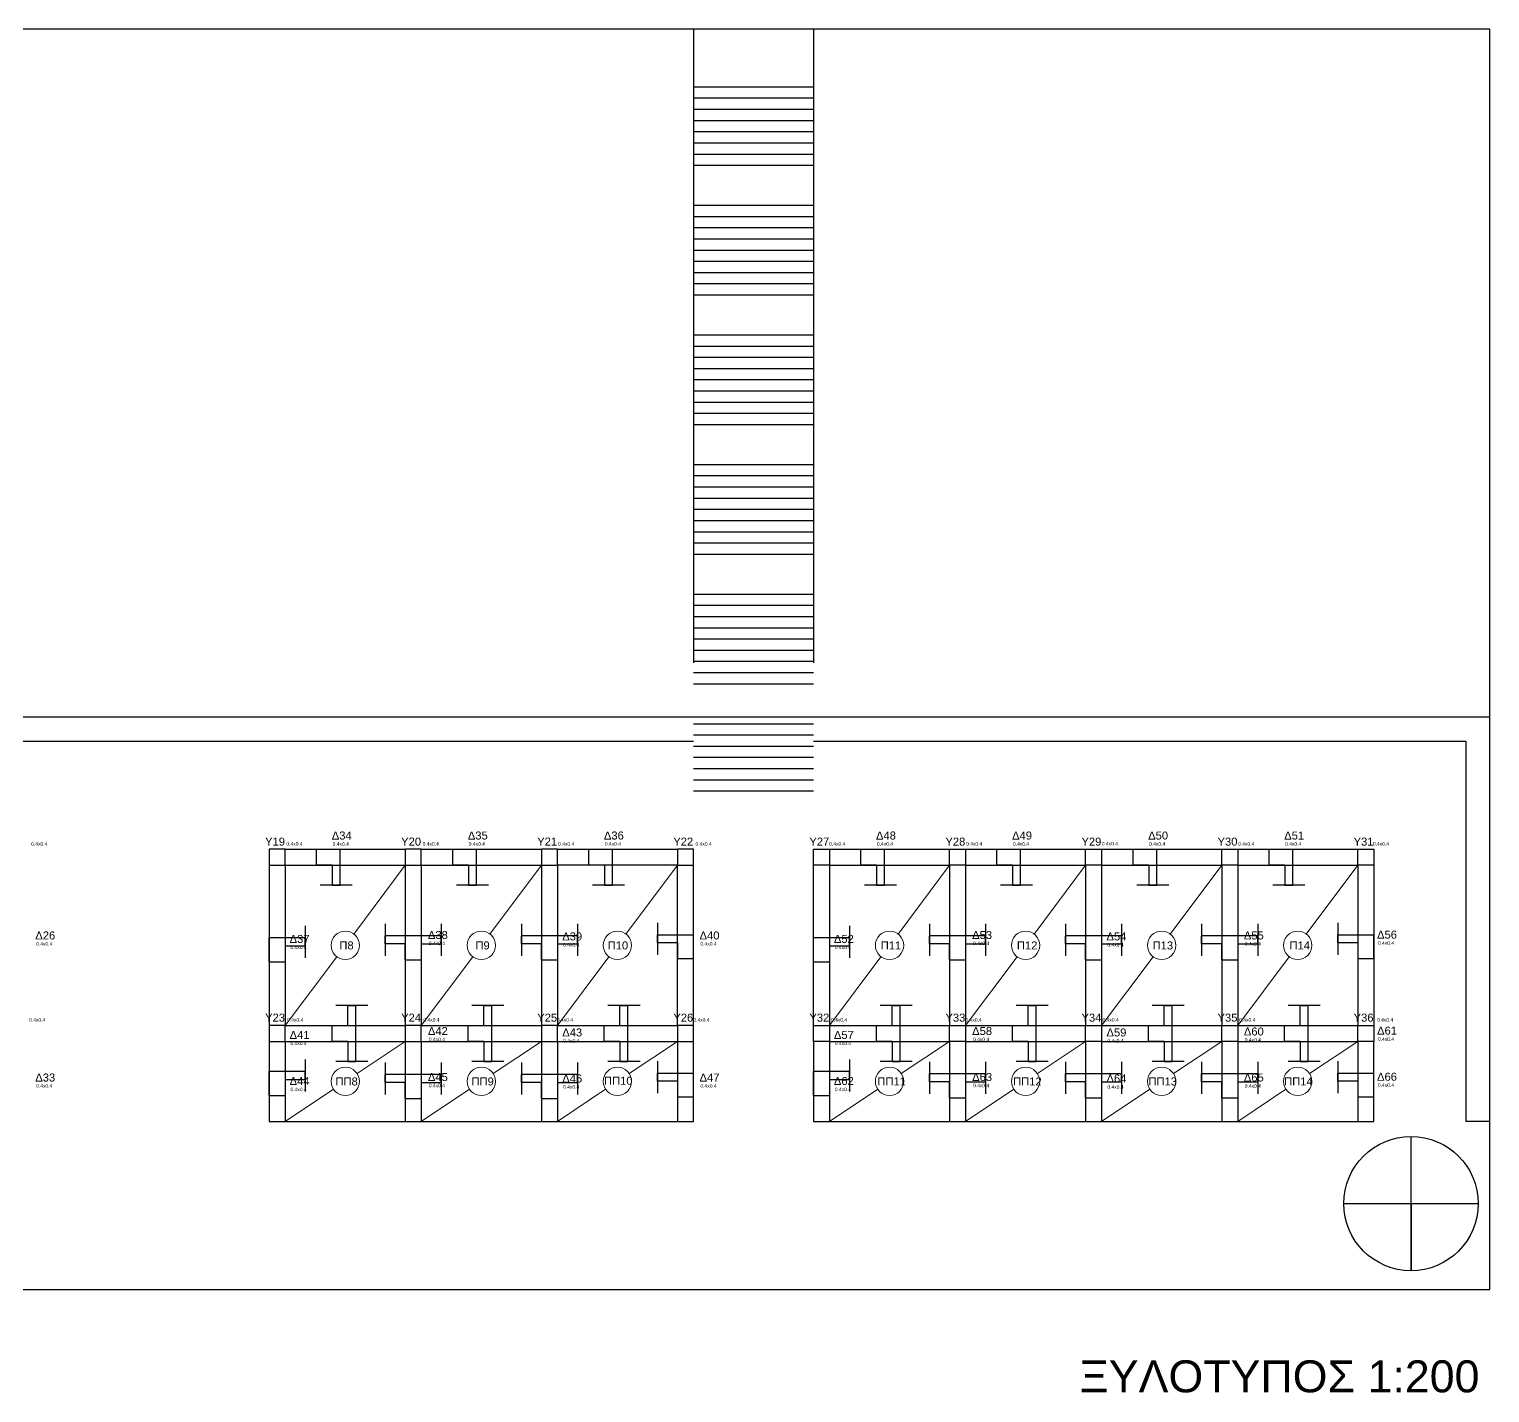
# Model space of a CAD drawing. Header units: millimetres. Extents: x 3409 to 3822, y 896 to 1108.
# Drawn here: x 3711.88 to 3748.38, y 898.09 to 932.17 of the extents above; entities that cross this region are included whole.
import ezdxf

# ---------------------------------------------------------------- set-up
doc = ezdxf.new("R2010")
doc.units = ezdxf.units.MM
for name, color, linetype in [('a-epipla', 8, 'Continuous'), ('A-text', 253, 'Continuous'), ('a-toixoi', 5, 'Continuous'), ('diakekomenes', 9, 'Continuous'), ('edafos', 2, 'Continuous'), ('ypostilwmata', 232, 'Continuous')]:
    doc.layers.add(name, color=color, linetype=linetype)
doc.layers.add('proteinomena iyometra', color=123, linetype='Continuous', lineweight=9)
doc.styles.get("Standard").update_dxf_attribs({"font": 'arial.ttf'})

msp = doc.modelspace()

# ---------------------------------------------------------------- linework, layer by layer
at = {"layer": 'a-epipla'}
for p, q in [((3746.412, 901.135), (3746.412, 904.494)), ((3744.733, 902.815), (3748.092, 902.815))]:
    msp.add_line(p, q, dxfattribs=at)
msp.add_circle((3746.412, 902.815), 1.679, dxfattribs=at)
at = {"layer": 'a-toixoi'}
for p, q in [((3748.38, 904.87), (3748.38, 914.97)), ((3701.28, 914.37), (3728.48, 914.37)), ((3731.48, 914.37), (3747.78, 914.37)), ((3747.78, 914.37), (3747.78, 904.87)), ((3718.28, 911.67), (3721.28, 911.67)), ((3719.056, 911.67), (3719.656, 911.67)), ((3719.056, 911.67), (3719.056, 911.27)), ((3719.656, 910.77), (3719.656, 911.67)), ((3721.68, 911.67), (3724.68, 911.67)), ((3722.456, 911.67), (3723.056, 911.67)), ((3722.456, 911.67), (3722.456, 911.27)), ((3723.056, 910.77), (3723.056, 911.67)), ((3725.08, 911.67), (3728.08, 911.67)), ((3725.856, 911.67), (3726.456, 911.67)), ((3725.856, 911.67), (3725.856, 911.27)), ((3726.456, 910.77), (3726.456, 911.67)), ((3731.88, 911.67), (3734.88, 911.67)), ((3732.656, 911.67), (3733.256, 911.67)), ((3732.656, 911.67), (3732.656, 911.27)), ((3733.256, 910.77), (3733.256, 911.67)), ((3735.28, 911.67), (3738.28, 911.67)), ((3736.056, 911.67), (3736.656, 911.67)), ((3736.056, 911.67), (3736.056, 911.27)), ((3736.656, 910.77), (3736.656, 911.67)), ((3738.68, 911.67), (3741.68, 911.67)), ((3739.456, 911.67), (3740.056, 911.67)), ((3739.456, 911.67), (3739.456, 911.27)), ((3740.056, 910.77), (3740.056, 911.67)), ((3742.08, 911.67), (3745.08, 911.67)), ((3742.856, 911.67), (3743.456, 911.67)), ((3742.856, 911.67), (3742.856, 911.27)), ((3743.456, 910.77), (3743.456, 911.67)), ((3717.88, 911.27), (3717.88, 907.27)), ((3718.28, 911.27), (3718.28, 907.27)), ((3718.28, 911.27), (3721.28, 911.27)), ((3719.456, 911.27), (3719.056, 911.27)), ((3719.456, 911.27), (3719.456, 910.77)), ((3721.28, 911.27), (3721.28, 907.27)), ((3721.68, 911.27), (3724.68, 911.27)), ((3721.68, 911.27), (3721.68, 907.27)), ((3722.856, 911.27), (3722.456, 911.27)), ((3722.856, 911.27), (3722.856, 910.77)), ((3724.68, 911.27), (3724.68, 907.27)), ((3728.08, 911.27), (3725.08, 911.27)), ((3725.08, 911.27), (3725.08, 907.27)), ((3726.256, 911.27), (3725.856, 911.27)), ((3726.256, 911.27), (3726.256, 910.77)), ((3728.08, 907.27), (3728.08, 911.27)), ((3728.48, 907.27), (3728.48, 911.27)), ((3731.48, 907.27), (3731.48, 911.27)), ((3731.88, 911.27), (3734.88, 911.27)), ((3731.88, 911.27), (3731.88, 907.27)), ((3733.056, 911.27), (3732.656, 911.27)), ((3733.056, 911.27), (3733.056, 910.77)), ((3734.88, 911.27), (3734.88, 907.27)), ((3735.28, 911.27), (3735.28, 907.27)), ((3735.28, 911.27), (3738.28, 911.27)), ((3736.456, 911.27), (3736.056, 911.27)), ((3736.456, 911.27), (3736.456, 910.77)), ((3738.28, 911.27), (3738.28, 907.27)), ((3738.68, 911.27), (3738.68, 907.27)), ((3738.68, 911.27), (3741.68, 911.27)), ((3739.856, 911.27), (3739.456, 911.27)), ((3739.856, 911.27), (3739.856, 910.77)), ((3741.68, 911.27), (3741.68, 907.27)), ((3742.08, 911.27), (3742.08, 907.27)), ((3742.08, 911.27), (3745.08, 911.27)), ((3743.256, 911.27), (3742.856, 911.27)), ((3743.256, 911.27), (3743.256, 910.77)), ((3745.08, 911.27), (3745.08, 907.27)), ((3745.48, 911.27), (3745.48, 907.27)), ((3719.456, 910.77), (3719.656, 910.77)), ((3722.856, 910.77), (3723.056, 910.77)), ((3726.256, 910.77), (3726.456, 910.77)), ((3733.056, 910.77), (3733.256, 910.77)), ((3736.456, 910.77), (3736.656, 910.77)), ((3739.856, 910.77), (3740.056, 910.77)), ((3743.256, 910.77), (3743.456, 910.77)), ((3727.58, 909.333), (3727.58, 909.533)), ((3727.58, 909.533), (3728.48, 909.533)), ((3728.48, 908.933), (3728.48, 909.533)), ((3744.58, 909.333), (3744.58, 909.533)), ((3744.58, 909.533), (3745.48, 909.533)), ((3745.48, 908.933), (3745.48, 909.533)), ((3717.88, 908.855), (3717.88, 909.455)), ((3718.78, 909.455), (3717.88, 909.455)), ((3718.28, 909.255), (3718.28, 908.855)), ((3718.28, 909.255), (3718.78, 909.255)), ((3718.78, 909.255), (3718.78, 909.455)), ((3720.78, 909.308), (3720.78, 909.508)), ((3722.18, 909.508), (3720.78, 909.508)), ((3721.28, 909.308), (3720.78, 909.308)), ((3721.28, 908.908), (3721.28, 909.308)), ((3721.68, 909.308), (3721.68, 908.908)), ((3721.68, 909.308), (3722.18, 909.308)), ((3722.18, 909.308), (3722.18, 909.508)), ((3724.18, 909.308), (3724.18, 909.508)), ((3725.58, 909.508), (3724.18, 909.508)), ((3724.68, 909.308), (3724.18, 909.308)), ((3724.68, 908.908), (3724.68, 909.308)), ((3725.08, 909.308), (3725.08, 908.908)), ((3725.08, 909.308), (3725.58, 909.308)), ((3725.58, 909.308), (3725.58, 909.508)), ((3728.08, 909.333), (3727.58, 909.333)), ((3728.08, 909.333), (3728.08, 908.933)), ((3731.48, 908.855), (3731.48, 909.455)), ((3732.38, 909.455), (3731.48, 909.455)), ((3731.88, 909.255), (3731.88, 908.855)), ((3731.88, 909.255), (3732.38, 909.255)), ((3732.38, 909.255), (3732.38, 909.455)), ((3734.38, 909.308), (3734.38, 909.508)), ((3735.78, 909.508), (3734.38, 909.508)), ((3734.88, 909.308), (3734.38, 909.308)), ((3734.88, 908.908), (3734.88, 909.308)), ((3735.28, 909.308), (3735.28, 908.908)), ((3735.28, 909.308), (3735.78, 909.308)), ((3735.78, 909.308), (3735.78, 909.508)), ((3737.78, 909.308), (3737.78, 909.508)), ((3739.18, 909.508), (3737.78, 909.508)), ((3738.28, 909.308), (3737.78, 909.308)), ((3738.28, 908.908), (3738.28, 909.308)), ((3738.68, 909.308), (3738.68, 908.908)), ((3738.68, 909.308), (3739.18, 909.308)), ((3739.18, 909.308), (3739.18, 909.508)), ((3741.18, 909.308), (3741.18, 909.508)), ((3742.58, 909.508), (3741.18, 909.508)), ((3741.68, 909.308), (3741.18, 909.308)), ((3741.68, 908.908), (3741.68, 909.308)), ((3742.08, 909.308), (3742.08, 908.908)), ((3742.08, 909.308), (3742.58, 909.308)), ((3742.58, 909.308), (3742.58, 909.508)), ((3745.08, 909.333), (3744.58, 909.333)), ((3745.08, 909.333), (3745.08, 908.933)), ((3717.88, 908.855), (3718.28, 908.855)), ((3721.28, 908.908), (3721.68, 908.908)), ((3724.68, 908.908), (3725.08, 908.908)), ((3728.48, 908.933), (3728.08, 908.933)), ((3731.48, 908.855), (3731.88, 908.855)), ((3734.88, 908.908), (3735.28, 908.908)), ((3738.28, 908.908), (3738.68, 908.908)), ((3741.68, 908.908), (3742.08, 908.908)), ((3745.48, 908.933), (3745.08, 908.933)), ((3719.845, 907.27), (3719.845, 907.77)), ((3719.845, 907.77), (3720.045, 907.77)), ((3720.045, 906.37), (3720.045, 907.77)), ((3723.245, 907.27), (3723.245, 907.77)), ((3723.245, 907.77), (3723.445, 907.77)), ((3723.445, 906.37), (3723.445, 907.77)), ((3726.645, 907.27), (3726.645, 907.77)), ((3726.645, 907.77), (3726.845, 907.77)), ((3726.845, 906.37), (3726.845, 907.77)), ((3733.445, 907.27), (3733.445, 907.77)), ((3733.445, 907.77), (3733.645, 907.77)), ((3733.645, 906.37), (3733.645, 907.77)), ((3736.845, 907.27), (3736.845, 907.77)), ((3736.845, 907.77), (3737.045, 907.77)), ((3737.045, 906.37), (3737.045, 907.77)), ((3740.245, 907.27), (3740.245, 907.77)), ((3740.245, 907.77), (3740.445, 907.77)), ((3740.445, 906.37), (3740.445, 907.77)), ((3743.645, 907.27), (3743.645, 907.77)), ((3743.645, 907.77), (3743.845, 907.77)), ((3743.845, 906.37), (3743.845, 907.77)), ((3718.28, 907.27), (3721.28, 907.27)), ((3719.445, 907.27), (3719.845, 907.27)), ((3719.445, 907.27), (3719.445, 906.87)), ((3721.68, 907.27), (3724.68, 907.27)), ((3722.845, 907.27), (3723.245, 907.27)), ((3722.845, 907.27), (3722.845, 906.87)), ((3725.08, 907.27), (3728.08, 907.27)), ((3726.245, 907.27), (3726.645, 907.27)), ((3726.245, 907.27), (3726.245, 906.87)), ((3731.88, 907.27), (3734.88, 907.27)), ((3733.045, 907.27), (3733.445, 907.27)), ((3733.045, 907.27), (3733.045, 906.87)), ((3735.28, 907.27), (3738.28, 907.27)), ((3736.445, 907.27), (3736.845, 907.27)), ((3736.445, 907.27), (3736.445, 906.87)), ((3738.68, 907.27), (3741.68, 907.27)), ((3739.845, 907.27), (3740.245, 907.27)), ((3739.845, 907.27), (3739.845, 906.87)), ((3742.08, 907.27), (3745.08, 907.27)), ((3743.245, 907.27), (3743.645, 907.27)), ((3743.245, 907.27), (3743.245, 906.87)), ((3717.88, 906.87), (3717.88, 904.87)), ((3718.28, 906.87), (3718.28, 904.87)), ((3718.28, 906.87), (3721.28, 906.87)), ((3719.845, 906.87), (3719.445, 906.87)), ((3719.845, 906.87), (3719.845, 906.37)), ((3721.28, 906.87), (3721.28, 904.87)), ((3721.68, 906.87), (3724.68, 906.87)), ((3721.68, 906.87), (3721.68, 904.87)), ((3723.245, 906.87), (3722.845, 906.87)), ((3723.245, 906.87), (3723.245, 906.37)), ((3724.68, 906.87), (3724.68, 904.87)), ((3725.08, 906.87), (3728.08, 906.87)), ((3725.08, 906.87), (3725.08, 904.87)), ((3726.645, 906.87), (3726.245, 906.87)), ((3726.645, 906.87), (3726.645, 906.37)), ((3728.08, 906.87), (3728.08, 904.87)), ((3728.48, 904.87), (3728.48, 906.87)), ((3731.48, 906.87), (3731.48, 904.87)), ((3731.88, 906.87), (3731.88, 904.87)), ((3731.88, 906.87), (3734.88, 906.87)), ((3733.445, 906.87), (3733.045, 906.87)), ((3733.445, 906.87), (3733.445, 906.37)), ((3734.88, 906.87), (3734.88, 904.87)), ((3735.28, 906.87), (3735.28, 904.87)), ((3735.28, 906.87), (3738.28, 906.87)), ((3736.845, 906.87), (3736.445, 906.87)), ((3736.845, 906.87), (3736.845, 906.37)), ((3738.28, 906.87), (3738.28, 904.87)), ((3738.68, 906.87), (3738.68, 904.87)), ((3738.68, 906.87), (3741.68, 906.87)), ((3740.245, 906.87), (3739.845, 906.87)), ((3740.245, 906.87), (3740.245, 906.37)), ((3741.68, 906.87), (3741.68, 904.87)), ((3742.08, 906.87), (3745.08, 906.87)), ((3742.08, 906.87), (3742.08, 904.87)), ((3743.645, 906.87), (3743.245, 906.87)), ((3743.645, 906.87), (3743.645, 906.37)), ((3745.08, 906.87), (3745.08, 904.87)), ((3745.48, 904.87), (3745.48, 906.87)), ((3719.845, 906.37), (3720.045, 906.37)), ((3723.245, 906.37), (3723.445, 906.37)), ((3726.645, 906.37), (3726.845, 906.37)), ((3733.445, 906.37), (3733.645, 906.37)), ((3736.845, 906.37), (3737.045, 906.37)), ((3740.245, 906.37), (3740.445, 906.37)), ((3743.645, 906.37), (3743.845, 906.37)), ((3717.88, 905.519), (3717.88, 906.119)), ((3718.78, 906.119), (3717.88, 906.119)), ((3718.28, 905.919), (3718.28, 905.519)), ((3718.28, 905.919), (3718.78, 905.919)), ((3718.78, 905.919), (3718.78, 906.119)), ((3720.78, 905.838), (3720.78, 906.038)), ((3722.18, 906.038), (3720.78, 906.038)), ((3722.18, 905.838), (3722.18, 906.038)), ((3724.18, 905.838), (3724.18, 906.038)), ((3725.58, 906.038), (3724.18, 906.038)), ((3725.58, 905.838), (3725.58, 906.038)), ((3727.58, 905.875), (3727.58, 906.075)), ((3727.58, 906.075), (3728.48, 906.075)), ((3728.08, 905.875), (3727.58, 905.875)), ((3728.08, 905.875), (3728.08, 905.475)), ((3728.48, 905.475), (3728.48, 906.075)), ((3731.48, 905.519), (3731.48, 906.119)), ((3732.38, 906.119), (3731.48, 906.119)), ((3731.88, 905.919), (3731.88, 905.519)), ((3731.88, 905.919), (3732.38, 905.919)), ((3732.38, 905.919), (3732.38, 906.119)), ((3734.38, 905.86), (3734.38, 906.06)), ((3735.78, 906.06), (3734.38, 906.06)), ((3735.78, 905.86), (3735.78, 906.06)), ((3737.78, 905.86), (3737.78, 906.06)), ((3739.18, 906.06), (3737.78, 906.06)), ((3739.18, 905.86), (3739.18, 906.06)), ((3741.18, 905.86), (3741.18, 906.06)), ((3742.58, 906.06), (3741.18, 906.06)), ((3742.58, 905.86), (3742.58, 906.06)), ((3744.58, 905.875), (3744.58, 906.075)), ((3744.58, 906.075), (3745.48, 906.075)), ((3745.08, 905.875), (3744.58, 905.875)), ((3745.08, 905.875), (3745.08, 905.475)), ((3745.48, 905.475), (3745.48, 906.075)), ((3717.88, 905.519), (3718.28, 905.519)), ((3721.28, 905.838), (3720.78, 905.838)), ((3721.28, 905.438), (3721.28, 905.838)), ((3721.68, 905.838), (3721.68, 905.438)), ((3721.68, 905.838), (3722.18, 905.838)), ((3724.68, 905.838), (3724.18, 905.838)), ((3724.68, 905.438), (3724.68, 905.838)), ((3725.08, 905.838), (3725.08, 905.438)), ((3725.08, 905.838), (3725.58, 905.838)), ((3731.48, 905.519), (3731.88, 905.519)), ((3734.88, 905.86), (3734.38, 905.86)), ((3734.88, 905.46), (3734.88, 905.86)), ((3735.28, 905.86), (3735.28, 905.46)), ((3735.28, 905.86), (3735.78, 905.86)), ((3738.28, 905.86), (3737.78, 905.86)), ((3738.28, 905.46), (3738.28, 905.86)), ((3738.68, 905.86), (3738.68, 905.46)), ((3738.68, 905.86), (3739.18, 905.86)), ((3741.68, 905.86), (3741.18, 905.86)), ((3741.68, 905.46), (3741.68, 905.86)), ((3742.08, 905.86), (3742.08, 905.46)), ((3742.08, 905.86), (3742.58, 905.86)), ((3721.28, 905.438), (3721.68, 905.438)), ((3724.68, 905.438), (3725.08, 905.438)), ((3728.48, 905.475), (3728.08, 905.475)), ((3734.88, 905.46), (3735.28, 905.46)), ((3738.28, 905.46), (3738.68, 905.46)), ((3741.68, 905.46), (3742.08, 905.46)), ((3745.48, 905.475), (3745.08, 905.475)), ((3717.88, 904.87), (3718.28, 904.87)), ((3721.28, 904.87), (3721.68, 904.87)), ((3724.68, 904.87), (3725.08, 904.87)), ((3728.08, 904.87), (3728.48, 904.87)), ((3731.48, 904.87), (3731.88, 904.87)), ((3734.88, 904.87), (3735.28, 904.87)), ((3738.28, 904.87), (3738.68, 904.87)), ((3741.68, 904.87), (3742.08, 904.87)), ((3745.08, 904.87), (3745.48, 904.87)), ((3748.38, 904.87), (3747.78, 904.87))]:
    msp.add_line(p, q, dxfattribs=at)
at = {"layer": 'diakekomenes'}
for p, q in [((3728.48, 932.17), (3728.48, 916.33)), ((3731.48, 932.17), (3731.48, 926.83)), ((3728.48, 930.73), (3731.48, 930.73)), ((3728.48, 930.45), (3731.48, 930.45)), ((3728.48, 930.17), (3731.48, 930.17)), ((3728.48, 929.89), (3731.48, 929.89)), ((3728.48, 929.61), (3731.48, 929.61)), ((3728.48, 929.33), (3731.48, 929.33)), ((3728.48, 929.05), (3731.48, 929.05)), ((3728.48, 928.77), (3731.48, 928.77)), ((3728.48, 927.77), (3731.48, 927.77)), ((3728.48, 927.49), (3731.48, 927.49)), ((3728.48, 927.21), (3731.48, 927.21)), ((3728.48, 926.93), (3731.48, 926.93)), ((3731.48, 926.83), (3731.48, 916.33)), ((3728.48, 926.65), (3731.48, 926.65)), ((3728.48, 926.37), (3731.48, 926.37)), ((3728.48, 926.09), (3731.48, 926.09)), ((3728.48, 925.81), (3731.48, 925.81)), ((3728.48, 925.53), (3731.48, 925.53)), ((3728.48, 924.53), (3731.48, 924.53)), ((3728.48, 924.25), (3731.48, 924.25)), ((3728.48, 923.97), (3731.48, 923.97)), ((3728.48, 923.69), (3731.48, 923.69)), ((3728.48, 923.41), (3731.48, 923.41)), ((3728.48, 923.13), (3731.48, 923.13)), ((3728.48, 922.85), (3731.48, 922.85)), ((3728.48, 922.57), (3731.48, 922.57)), ((3728.48, 922.29), (3731.48, 922.29)), ((3728.48, 921.29), (3731.48, 921.29)), ((3728.48, 921.01), (3731.48, 921.01)), ((3728.48, 920.73), (3731.48, 920.73)), ((3728.48, 920.45), (3731.48, 920.45)), ((3728.48, 920.17), (3731.48, 920.17)), ((3728.48, 919.89), (3731.48, 919.89)), ((3728.48, 919.61), (3731.48, 919.61)), ((3728.48, 919.33), (3731.48, 919.33)), ((3728.48, 919.05), (3731.48, 919.05)), ((3728.48, 918.05), (3731.48, 918.05)), ((3728.48, 917.77), (3731.48, 917.77)), ((3728.48, 917.49), (3731.48, 917.49)), ((3728.48, 917.21), (3731.48, 917.21)), ((3728.48, 916.93), (3731.48, 916.93)), ((3728.48, 916.65), (3731.48, 916.65)), ((3728.48, 916.37), (3731.48, 916.37)), ((3728.48, 916.09), (3731.48, 916.09)), ((3728.48, 915.81), (3731.48, 915.81)), ((3728.48, 914.81), (3731.48, 914.81)), ((3728.48, 914.53), (3731.48, 914.53)), ((3728.48, 914.25), (3731.48, 914.25)), ((3728.48, 913.97), (3731.48, 913.97)), ((3728.48, 913.69), (3731.48, 913.69)), ((3728.48, 913.41), (3731.48, 913.41)), ((3728.48, 913.13), (3731.48, 913.13)), ((3719.956, 910.77), (3719.156, 910.77)), ((3723.356, 910.77), (3722.556, 910.77)), ((3726.756, 910.77), (3725.956, 910.77)), ((3733.556, 910.77), (3732.756, 910.77)), ((3736.956, 910.77), (3736.156, 910.77)), ((3740.356, 910.77), (3739.556, 910.77)), ((3743.756, 910.77), (3742.956, 910.77)), ((3718.78, 909.755), (3718.78, 908.955)), ((3720.78, 909.808), (3720.78, 909.008)), ((3722.18, 909.808), (3722.18, 909.008)), ((3724.18, 909.808), (3724.18, 909.008)), ((3725.58, 909.808), (3725.58, 909.008)), ((3727.58, 909.833), (3727.58, 909.033)), ((3732.38, 909.755), (3732.38, 908.955)), ((3734.38, 909.808), (3734.38, 909.008)), ((3735.78, 909.808), (3735.78, 909.008)), ((3737.78, 909.808), (3737.78, 909.008)), ((3739.18, 909.808), (3739.18, 909.008)), ((3741.18, 909.808), (3741.18, 909.008)), ((3742.58, 909.808), (3742.58, 909.008)), ((3744.58, 909.833), (3744.58, 909.033)), ((3720.345, 907.77), (3719.545, 907.77)), ((3723.745, 907.77), (3722.945, 907.77)), ((3727.145, 907.77), (3726.345, 907.77)), ((3733.945, 907.77), (3733.145, 907.77)), ((3737.345, 907.77), (3736.545, 907.77)), ((3740.745, 907.77), (3739.945, 907.77)), ((3744.145, 907.77), (3743.345, 907.77)), ((3718.78, 906.419), (3718.78, 905.619)), ((3720.345, 906.37), (3719.545, 906.37)), ((3720.78, 906.338), (3720.78, 905.538)), ((3722.18, 906.338), (3722.18, 905.538)), ((3723.745, 906.37), (3722.945, 906.37)), ((3724.18, 906.338), (3724.18, 905.538)), ((3725.58, 906.338), (3725.58, 905.538)), ((3727.145, 906.37), (3726.345, 906.37)), ((3727.58, 906.375), (3727.58, 905.575)), ((3732.38, 906.419), (3732.38, 905.619)), ((3733.945, 906.37), (3733.145, 906.37)), ((3734.38, 906.36), (3734.38, 905.56)), ((3735.78, 906.36), (3735.78, 905.56)), ((3737.345, 906.37), (3736.545, 906.37)), ((3737.78, 906.36), (3737.78, 905.56)), ((3739.18, 906.36), (3739.18, 905.56)), ((3740.745, 906.37), (3739.945, 906.37)), ((3741.18, 906.36), (3741.18, 905.56)), ((3742.58, 906.36), (3742.58, 905.56)), ((3744.145, 906.37), (3743.345, 906.37)), ((3744.58, 906.375), (3744.58, 905.575)), ((3717.88, 904.87), (3728.48, 904.87)), ((3731.48, 904.87), (3745.48, 904.87))]:
    msp.add_line(p, q, dxfattribs=at)
at = {"layer": 'edafos'}
for p, q in [((3748.38, 914.97), (3676.63, 914.97)), ((3746.412, 902.815), (3746.412, 901.135)), ((3746.412, 901.135), (3746.412, 902.815)), ((3746.412, 902.815), (3746.412, 901.135)), ((3746.412, 901.135), (3746.412, 902.815))]:
    msp.add_line(p, q, dxfattribs=at)
msp.add_lwpolyline([(3676.63, 900.67), (3748.38, 900.67), (3748.38, 932.17), (3676.63, 932.17)], close=True, dxfattribs=at)
at = {"layer": 'proteinomena iyometra'}
for p, q in [((3719.993, 909.553), (3721.28, 911.27)), ((3723.393, 909.553), (3724.68, 911.27)), ((3726.793, 909.553), (3728.08, 911.27)), ((3733.593, 909.553), (3734.88, 911.27)), ((3736.993, 909.553), (3738.28, 911.27)), ((3740.393, 909.553), (3741.68, 911.27)), ((3743.793, 909.553), (3745.08, 911.27)), ((3718.28, 907.27), (3719.567, 908.986)), ((3721.68, 907.27), (3722.967, 908.986)), ((3725.08, 907.27), (3726.367, 908.986)), ((3731.88, 907.27), (3733.167, 908.986)), ((3735.28, 907.27), (3736.567, 908.986)), ((3738.68, 907.27), (3739.967, 908.986)), ((3742.08, 907.27), (3743.367, 908.986)), ((3720.075, 906.066), (3721.28, 906.87)), ((3723.475, 906.066), (3724.68, 906.87)), ((3726.875, 906.066), (3728.08, 906.87)), ((3733.675, 906.066), (3734.88, 906.87)), ((3737.075, 906.066), (3738.28, 906.87)), ((3740.475, 906.066), (3741.68, 906.87)), ((3743.875, 906.066), (3745.08, 906.87)), ((3718.28, 904.87), (3719.485, 905.673)), ((3721.68, 904.87), (3722.885, 905.673)), ((3725.08, 904.87), (3726.285, 905.673)), ((3731.88, 904.87), (3733.085, 905.673)), ((3735.28, 904.87), (3736.485, 905.673)), ((3738.68, 904.87), (3739.885, 905.673)), ((3742.08, 904.87), (3743.285, 905.673))]:
    msp.add_line(p, q, dxfattribs=at)
for centre in [(3719.78, 909.27), (3723.18, 909.27), (3726.58, 909.27), (3733.38, 909.27), (3736.78, 909.27), (3740.18, 909.27), (3743.58, 909.27), (3719.78, 905.87), (3723.18, 905.87), (3726.58, 905.87), (3733.38, 905.87), (3736.78, 905.87), (3740.18, 905.87), (3743.58, 905.87)]:
    msp.add_circle(centre, 0.354, dxfattribs=at)
at = {"layer": 'ypostilwmata'}
for points in [[(3718.28, 911.67), (3717.88, 911.67), (3717.88, 911.27), (3718.28, 911.27)], [(3721.68, 911.67), (3721.28, 911.67), (3721.28, 911.27), (3721.68, 911.27)], [(3725.08, 911.67), (3724.68, 911.67), (3724.68, 911.27), (3725.08, 911.27)], [(3728.48, 911.67), (3728.08, 911.67), (3728.08, 911.27), (3728.48, 911.27)], [(3731.48, 911.67), (3731.88, 911.67), (3731.88, 911.27), (3731.48, 911.27)], [(3734.88, 911.67), (3735.28, 911.67), (3735.28, 911.27), (3734.88, 911.27)], [(3738.28, 911.67), (3738.68, 911.67), (3738.68, 911.27), (3738.28, 911.27)], [(3741.68, 911.67), (3742.08, 911.67), (3742.08, 911.27), (3741.68, 911.27)], [(3745.08, 911.67), (3745.48, 911.67), (3745.48, 911.27), (3745.08, 911.27)], [(3718.28, 907.27), (3717.88, 907.27), (3717.88, 906.87), (3718.28, 906.87)], [(3721.68, 907.27), (3721.28, 907.27), (3721.28, 906.87), (3721.68, 906.87)], [(3725.08, 907.27), (3724.68, 907.27), (3724.68, 906.87), (3725.08, 906.87)], [(3728.48, 907.27), (3728.08, 907.27), (3728.08, 906.87), (3728.48, 906.87)], [(3731.48, 907.27), (3731.88, 907.27), (3731.88, 906.87), (3731.48, 906.87)], [(3734.88, 907.27), (3735.28, 907.27), (3735.28, 906.87), (3734.88, 906.87)], [(3738.28, 907.27), (3738.68, 907.27), (3738.68, 906.87), (3738.28, 906.87)], [(3741.68, 907.27), (3742.08, 907.27), (3742.08, 906.87), (3741.68, 906.87)], [(3745.08, 907.27), (3745.48, 907.27), (3745.48, 906.87), (3745.08, 906.87)]]:
    msp.add_lwpolyline(points, close=True, dxfattribs=at)

# ---------------------------------------------------------------- texts
at = {"layer": 'a-epipla', "insert": (3738.133, 898.897), "char_height": 0.8, "attachment_point": 1}
msp.add_mtext_dynamic_manual_height_columns('ΞΥΛΟΤΥΠΟΣ 1:200', width=13.87388, gutter_width=12.5, heights=[0], dxfattribs=at)
at = {"layer": 'A-text', "attachment_point": 1}
for s, width, heights, insert, char_height in [('Δ34', 0.72031, [0.364], (3719.443, 912.115), 0.2), ('Δ35', 0.72031, [0.364], (3722.843, 912.115), 0.2), ('Δ36', 0.72031, [0.364], (3726.243, 912.115), 0.2), ('Δ48', 0.72031, [0.364], (3733.043, 912.115), 0.2), ('Δ49', 0.72031, [0.364], (3736.443, 912.115), 0.2), ('Δ50', 0.72031, [0.364], (3739.843, 912.115), 0.2), ('Δ51', 0.72031, [0.364], (3743.243, 912.115), 0.2), ('0.4x0.4', 0.2788, [0.119], (3711.932, 911.852), 0.088), ('Y19', 3.03177, [0], (3717.777, 911.963), 0.2), ('0.4x0.4', 0.2788, [0.119], (3718.309, 911.852), 0.088), ('0.4x0.4', 0.2788, [0.119], (3719.465, 911.849), 0.088), ('Y20', 3.03177, [0], (3721.177, 911.963), 0.2), ('0.4x0.4', 0.2788, [0.119], (3721.714, 911.852), 0.088), ('0.4x0.4', 0.2788, [0.119], (3722.865, 911.849), 0.088), ('Y21', 3.03177, [0], (3724.577, 911.963), 0.2), ('0.4x0.4', 0.2788, [0.119], (3725.1, 911.852), 0.088), ('0.4x0.4', 0.2788, [0.119], (3726.265, 911.849), 0.088), ('Y22', 3.03177, [0], (3727.977, 911.963), 0.2), ('0.4x0.4', 0.2788, [0.119], (3728.532, 911.852), 0.088), ('Y27', 3.03177, [0], (3731.377, 911.963), 0.2), ('0.4x0.4', 0.2788, [0.119], (3731.873, 911.852), 0.088), ('0.4x0.4', 0.2788, [0.119], (3733.065, 911.849), 0.088), ('Y28', 3.03177, [0], (3734.777, 911.963), 0.2), ('0.4x0.4', 0.2788, [0.119], (3735.292, 911.852), 0.088), ('0.4x0.4', 0.2788, [0.119], (3736.465, 911.849), 0.088), ('Y29', 3.03177, [0], (3738.177, 911.963), 0.2), ('0.4x0.4', 0.2788, [0.119], (3738.684, 911.856), 0.088), ('0.4x0.4', 0.2788, [0.119], (3739.865, 911.849), 0.088), ('Y30', 3.03177, [0], (3741.577, 911.963), 0.2), ('0.4x0.4', 0.2788, [0.119], (3742.091, 911.852), 0.088), ('0.4x0.4', 0.2788, [0.119], (3743.265, 911.849), 0.088), ('Y31', 3.03177, [0], (3744.977, 911.963), 0.2), ('0.4x0.4', 0.2788, [0.119], (3745.459, 911.852), 0.088), ('Δ26', 0.72031, [0.364], (3712.034, 909.617), 0.2), ('Δ37', 0.72031, [0.364], (3718.39, 909.53), 0.2), ('Δ38', 0.72031, [0.364], (3721.845, 909.629), 0.2), ('Δ39', 0.72031, [0.364], (3725.202, 909.593), 0.2), ('Δ40', 0.72031, [0.364], (3728.634, 909.617), 0.2), ('Δ52', 0.72031, [0.364], (3731.99, 909.53), 0.2), ('Δ53', 0.72031, [0.364], (3735.445, 909.629), 0.2), ('Δ54', 0.72031, [0.364], (3738.802, 909.593), 0.2), ('Δ55', 0.72031, [0.364], (3742.234, 909.617), 0.2), ('Δ56', 0.72031, [0.364], (3745.563, 909.637), 0.2), ('0.4x0.4', 0.2788, [0.119], (3712.056, 909.351), 0.088), ('0.4x0.4', 0.2788, [0.119], (3718.412, 909.264), 0.088), ('Π8', 0.7636, [0], (3719.632, 909.368), 0.2), ('0.4x0.4', 0.2788, [0.119], (3721.867, 909.363), 0.088), ('Π9', 0.7636, [0], (3723.032, 909.368), 0.2), ('0.4x0.4', 0.2788, [0.119], (3725.224, 909.327), 0.088), ('Π10', 0.7636, [0], (3726.337, 909.368), 0.2), ('0.4x0.4', 0.2788, [0.119], (3728.656, 909.351), 0.088), ('0.4x0.4', 0.2788, [0.119], (3732.012, 909.264), 0.088), ('Π11', 0.7636, [0], (3733.159, 909.368), 0.2), ('0.4x0.4', 0.2788, [0.119], (3735.467, 909.363), 0.088), ('Π12', 0.7636, [0], (3736.563, 909.368), 0.2), ('0.4x0.4', 0.2788, [0.119], (3738.824, 909.327), 0.088), ('Π13', 0.7636, [0], (3739.954, 909.368), 0.2), ('0.4x0.4', 0.2788, [0.119], (3742.256, 909.351), 0.088), ('Π14', 0.7636, [0], (3743.374, 909.368), 0.2), ('0.4x0.4', 0.2788, [0.119], (3745.585, 909.371), 0.088), ('0.4x0.4', 0.2788, [0.119], (3711.88, 907.452), 0.088), ('Y23', 3.03177, [0], (3717.777, 907.563), 0.2), ('0.4x0.4', 0.2788, [0.119], (3718.327, 907.452), 0.088), ('Y24', 3.03177, [0], (3721.177, 907.563), 0.2), ('0.4x0.4', 0.2788, [0.119], (3721.732, 907.452), 0.088), ('Y25', 3.03177, [0], (3724.577, 907.563), 0.2), ('0.4x0.4', 0.2788, [0.119], (3725.067, 907.452), 0.088), ('Y26', 3.03177, [0], (3727.977, 907.563), 0.2), ('0.4x0.4', 0.2788, [0.119], (3728.48, 907.452), 0.088), ('Y32', 3.03177, [0], (3731.377, 907.563), 0.2), ('0.4x0.4', 0.2788, [0.119], (3731.917, 907.452), 0.088), ('Y33', 3.03177, [0], (3734.777, 907.563), 0.2), ('0.4x0.4', 0.2788, [0.119], (3735.28, 907.452), 0.088), ('Y34', 3.03177, [0], (3738.177, 907.563), 0.2), ('0.4x0.4', 0.2788, [0.119], (3738.703, 907.452), 0.088), ('Y35', 3.03177, [0], (3741.577, 907.563), 0.2), ('0.4x0.4', 0.2788, [0.119], (3742.118, 907.452), 0.088), ('Y36', 3.03177, [0], (3744.977, 907.563), 0.2), ('0.4x0.4', 0.2788, [0.119], (3745.562, 907.452), 0.088), ('Δ41', 0.72031, [0.364], (3718.39, 907.13), 0.2), ('Δ42', 0.72031, [0.364], (3721.845, 907.229), 0.2), ('Δ43', 0.72031, [0.364], (3725.202, 907.193), 0.2), ('Δ57', 0.72031, [0.364], (3731.99, 907.13), 0.2), ('Δ58', 0.72031, [0.364], (3735.445, 907.229), 0.2), ('Δ59', 0.72031, [0.364], (3738.802, 907.193), 0.2), ('Δ60', 0.72031, [0.364], (3742.234, 907.217), 0.2), ('Δ61', 0.72031, [0.364], (3745.563, 907.237), 0.2), ('0.4x0.4', 0.2788, [0.119], (3745.585, 906.971), 0.088), ('0.4x0.4', 0.2788, [0.119], (3718.412, 906.864), 0.088), ('0.4x0.4', 0.2788, [0.119], (3721.867, 906.963), 0.088), ('0.4x0.4', 0.2788, [0.119], (3725.224, 906.927), 0.088), ('0.4x0.4', 0.2788, [0.119], (3732.012, 906.864), 0.088), ('0.4x0.4', 0.2788, [0.119], (3735.467, 906.963), 0.088), ('0.4x0.4', 0.2788, [0.119], (3738.824, 906.927), 0.088), ('0.4x0.4', 0.2788, [0.119], (3742.256, 906.951), 0.088), ('Δ33', 0.72031, [0.364], (3712.034, 906.066), 0.2), ('Δ44', 0.72031, [0.364], (3718.39, 905.979), 0.2), ('ΠΠ8', 0.7636, [0], (3719.533, 905.968), 0.2), ('Δ45', 0.72031, [0.364], (3721.845, 906.078), 0.2), ('ΠΠ9', 0.7636, [0], (3722.933, 905.968), 0.2), ('Δ46', 0.72031, [0.364], (3725.202, 906.042), 0.2), ('ΠΠ10', 0.7636, [0], (3726.245, 905.986), 0.2), ('Δ47', 0.72031, [0.364], (3728.634, 906.066), 0.2), ('Δ62', 0.72031, [0.364], (3731.99, 905.979), 0.2), ('ΠΠ11', 0.7636, [0], (3733.075, 905.968), 0.2), ('Δ63', 0.72031, [0.364], (3735.445, 906.078), 0.2), ('ΠΠ12', 0.7636, [0], (3736.468, 905.968), 0.2), ('Δ64', 0.72031, [0.364], (3738.802, 906.042), 0.2), ('ΠΠ13', 0.7636, [0], (3739.849, 905.968), 0.2), ('Δ65', 0.72031, [0.364], (3742.234, 906.066), 0.2), ('ΠΠ14', 0.7636, [0], (3743.241, 905.968), 0.2), ('Δ66', 0.72031, [0.364], (3745.563, 906.086), 0.2), ('0.4x0.4', 0.2788, [0.119], (3712.056, 905.8), 0.088), ('0.4x0.4', 0.2788, [0.119], (3718.412, 905.713), 0.088), ('0.4x0.4', 0.2788, [0.119], (3721.867, 905.812), 0.088), ('0.4x0.4', 0.2788, [0.119], (3725.224, 905.776), 0.088), ('0.4x0.4', 0.2788, [0.119], (3728.656, 905.8), 0.088), ('0.4x0.4', 0.2788, [0.119], (3732.012, 905.713), 0.088), ('0.4x0.4', 0.2788, [0.119], (3735.467, 905.812), 0.088), ('0.4x0.4', 0.2788, [0.119], (3738.824, 905.776), 0.088), ('0.4x0.4', 0.2788, [0.119], (3742.256, 905.8), 0.088), ('0.4x0.4', 0.2788, [0.119], (3745.585, 905.82), 0.088)]:
    msp.add_mtext_dynamic_manual_height_columns(s, width=width, gutter_width=12.5, heights=heights, dxfattribs=dict(at, insert=insert, char_height=char_height))

doc.saveas('drawing.dxf')
